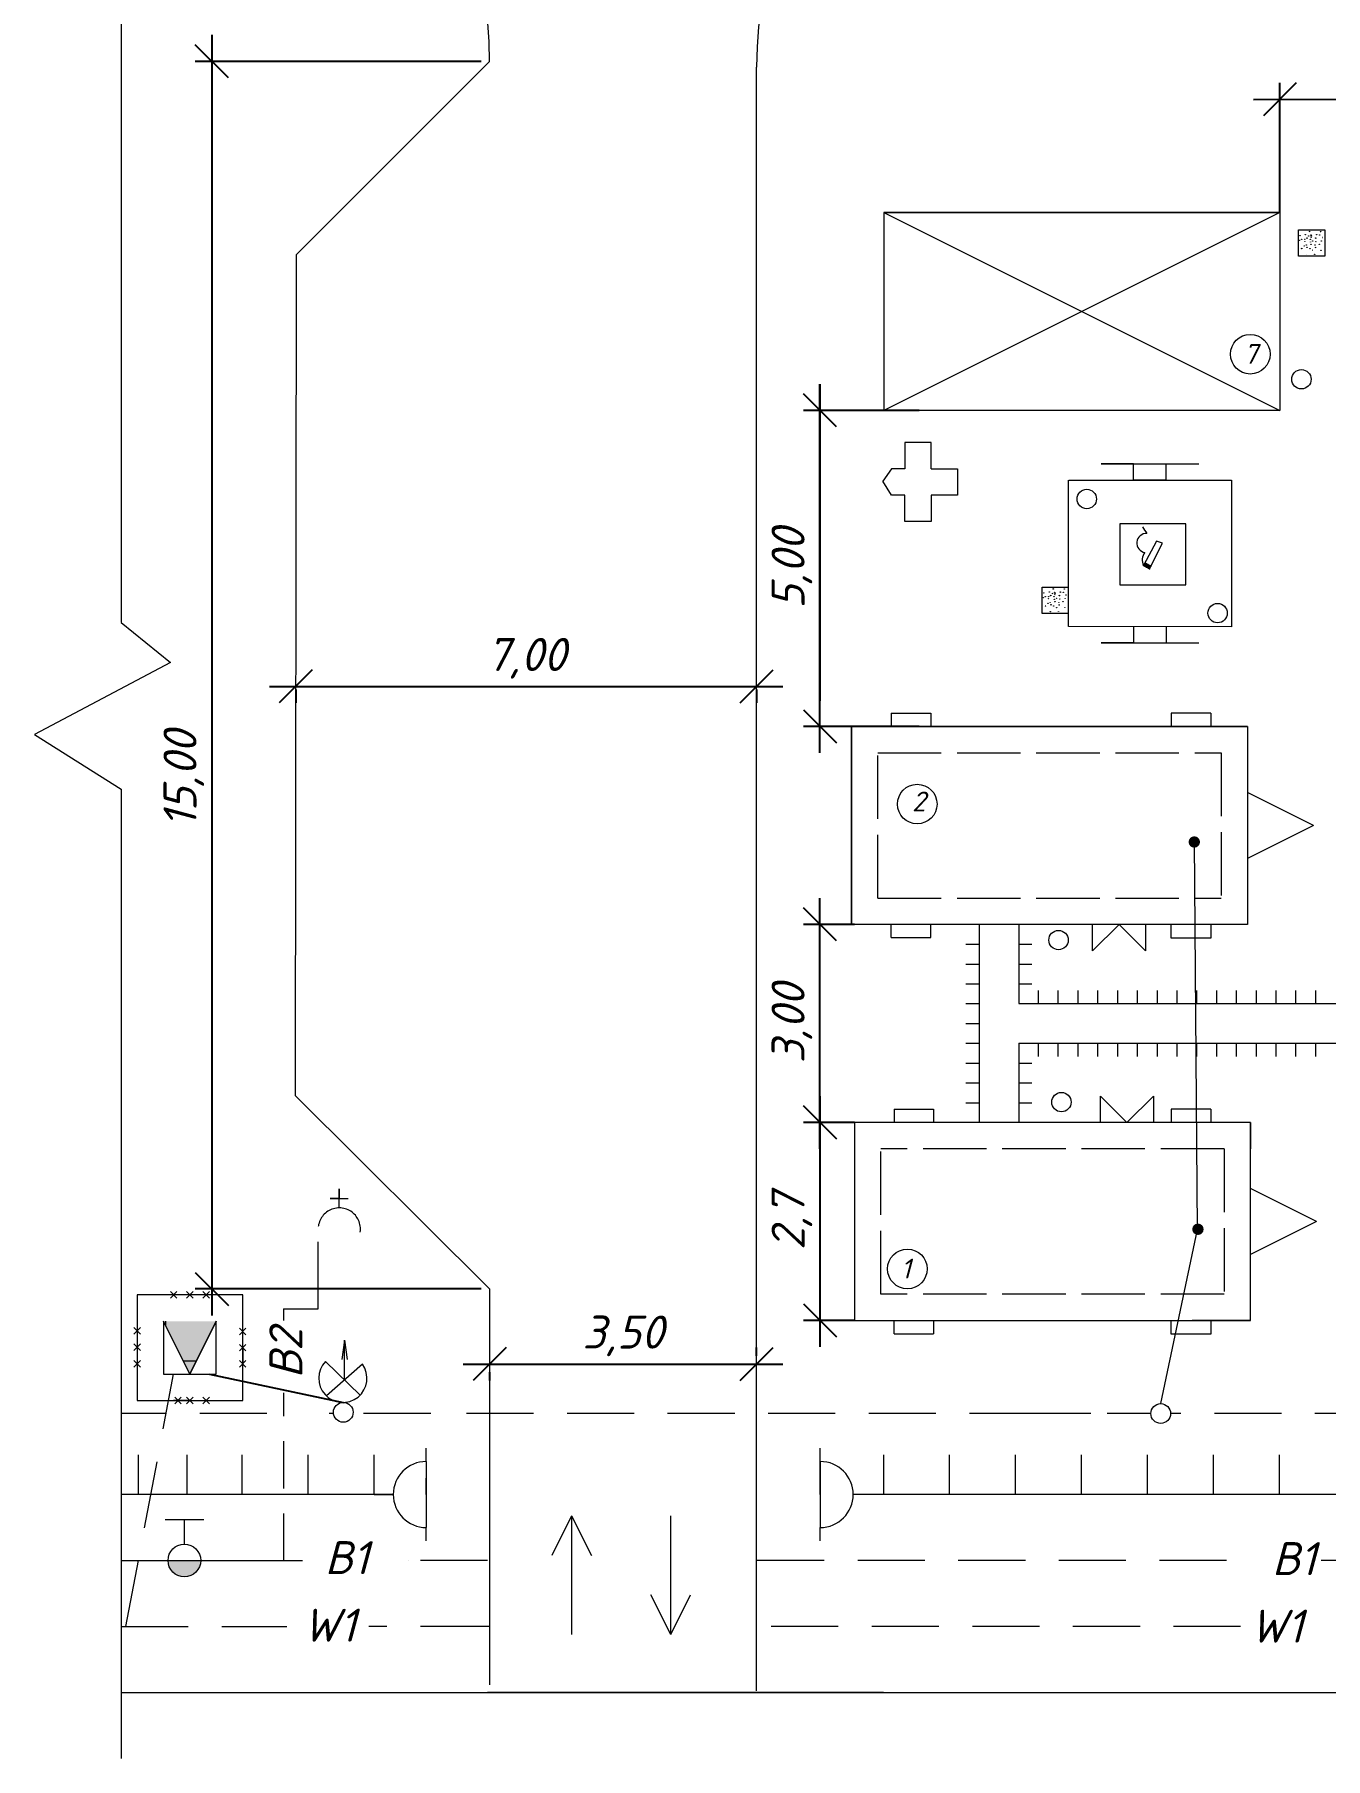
# Model space of a CAD drawing. Header units: millimetres. Extents: x 27137 to 30937, y -4667 to -569.
# Drawn here: x 28847 to 28944.8, y -2996.3 to -2865.7 of the extents above; entities that cross this region are included whole.
import ezdxf

# ---------------------------------------------------------------- set-up
doc = ezdxf.new("R2010")
doc.units = ezdxf.units.MM
doc.header["$LTSCALE"] = 0.4
doc.linetypes.add('ACAD_ISO02W100', pattern=[15, 12, -3])
doc.linetypes.add('штриховаяX2', pattern=[38.1, 25.4, -12.7])
doc.styles.add('Isocpeur', font='isocpeui.ttf', dxfattribs={"height": 2.5})
doc.styles.get("Standard").update_dxf_attribs({"font": 'isocpeui.ttf', "height": 2.5})
doc.dimstyles.new('06', dxfattribs={"dimtxt": 2.5, "dimasz": 2.5, "dimexe": 1.25, "dimexo": 0.625, "dimtad": 1, "dimdec": 0, "dimlfac": 200, "dimtxsty": 'Standard', "dimblk": 'OBLIQUE', "dimcen": 2.5, "dimdle": 2, "dimadec": 0, "dimazin": 0, "dimtfac": 1, "dimtdec": 0, "dimtmove": 0, "dimatfit": 3, "dimldrblk": 'OBLIQUE', "dimfxl": 1, "dimarcsym": 0})

# ---------------------------------------------------------------- blocks, each defined once
blk = doc.blocks.new('_Oblique')
at = {"color": 0, "linetype": 'ByBlock', "lineweight": -2}
blk.add_line((-0.5, -0.5), (0.5, 0.5), dxfattribs=at)
blk = doc.blocks.new('*D362')
at = {"color": 0, "lineweight": -2, "transparency": 16777216}
for p, q in [((28860.44, -2865.75), (28860.44, -2962.74)), ((28880.85, -2867.75), (28859.19, -2867.75)), ((28880.85, -2960.74), (28859.19, -2960.74))]:
    blk.add_line(p, q, dxfattribs=at)
at = {"layer": 'Defpoints', "color": 0, "transparency": 16777216}
for p in [(28881.48, -2867.75), (28860.44, -2960.74), (28881.48, -2960.74)]:
    blk.add_point(p, dxfattribs=at)
at = {"color": 0, "lineweight": -2, "transparency": 16777216, "xscale": 2.5, "yscale": 2.5, "zscale": 2.5}
for p, rotation in [((28860.44, -2867.75), 90), ((28860.44, -2960.74), 270)]:
    blk.add_blockref('_Oblique', p, dxfattribs=dict(at, rotation=rotation))
at = {"color": 0, "lineweight": 15, "transparency": 16777216, "insert": (28858.32, -2922.12), "char_height": 2.5, "attachment_point": 5, "rotation": 90, "style": 'Isocpeur'}
blk.add_mtext('15,00', dxfattribs=at)
blk = doc.blocks.new('*D366')
at = {"color": 0, "lineweight": -2, "transparency": 16777216}
for p, q in [((28864.8, -2915.1), (28903.7, -2915.1)), ((28866.8, -2915.33), (28866.8, -2916.35)), ((28901.7, -2915.33), (28901.7, -2916.35))]:
    blk.add_line(p, q, dxfattribs=at)
at = {"layer": 'Defpoints', "color": 0, "transparency": 16777216}
for p in [(28866.8, -2914.7), (28901.7, -2914.7), (28901.7, -2915.1)]:
    blk.add_point(p, dxfattribs=at)
at = {"color": 0, "lineweight": -2, "transparency": 16777216, "xscale": 2.5, "yscale": 2.5, "zscale": 2.5, "rotation": 180}
blk.add_blockref('_Oblique', (28866.8, -2915.1), dxfattribs=at)
at = {"color": 0, "lineweight": -2, "transparency": 16777216, "xscale": 2.5, "yscale": 2.5, "zscale": 2.5}
blk.add_blockref('_Oblique', (28901.7, -2915.1), dxfattribs=at)
at = {"color": 0, "lineweight": 15, "transparency": 16777216, "insert": (28884.25, -2912.97), "char_height": 2.5, "attachment_point": 5, "style": 'Isocpeur'}
blk.add_mtext('7,00', dxfattribs=at)
blk = doc.blocks.new('*D395')
at = {"color": 0, "lineweight": -2, "transparency": 16777216}
for p, q in [((28906.5, -2920.13), (28906.5, -2892.19)), ((28914.03, -2894.19), (28905.25, -2894.19)), ((28914.03, -2918.13), (28905.25, -2918.13))]:
    blk.add_line(p, q, dxfattribs=at)
at = {"layer": 'Defpoints', "color": 0, "transparency": 16777216}
for p in [(28906.5, -2894.19), (28914.66, -2894.19), (28914.66, -2918.13)]:
    blk.add_point(p, dxfattribs=at)
at = {"color": 0, "lineweight": -2, "transparency": 16777216, "xscale": 2.5, "yscale": 2.5, "zscale": 2.5}
for p, rotation in [((28906.5, -2894.19), 90), ((28906.5, -2918.13), 270)]:
    blk.add_blockref('_Oblique', p, dxfattribs=dict(at, rotation=rotation))
at = {"color": 0, "lineweight": 15, "transparency": 16777216, "insert": (28904.38, -2906.16), "char_height": 2.5, "attachment_point": 5, "rotation": 90, "style": 'Isocpeur'}
blk.add_mtext('5,00', dxfattribs=at)
blk = doc.blocks.new('*D396')
at = {"color": 0, "lineweight": -2, "transparency": 16777216}
for p, q in [((28906.5, -2950.13), (28906.5, -2931.13)), ((28908.49, -2933.13), (28905.25, -2933.13)), ((28908.49, -2948.13), (28905.25, -2948.13))]:
    blk.add_line(p, q, dxfattribs=at)
at = {"layer": 'Defpoints', "color": 0, "transparency": 16777216}
for p in [(28906.5, -2933.13), (28909.12, -2933.13), (28909.12, -2948.13)]:
    blk.add_point(p, dxfattribs=at)
at = {"color": 0, "lineweight": -2, "transparency": 16777216, "xscale": 2.5, "yscale": 2.5, "zscale": 2.5}
for p, rotation in [((28906.5, -2933.13), 90), ((28906.5, -2948.13), 270)]:
    blk.add_blockref('_Oblique', p, dxfattribs=dict(at, rotation=rotation))
at = {"color": 0, "lineweight": 15, "transparency": 16777216, "insert": (28904.38, -2940.63), "char_height": 2.5, "attachment_point": 5, "rotation": 90, "style": 'Isocpeur'}
blk.add_mtext('3,00', dxfattribs=at)
blk = doc.blocks.new('*D400')
at = {"color": 0, "lineweight": -2, "transparency": 16777216}
for p, q in [((28901.7, -2965.8), (28901.7, -2965.18)), ((28879.48, -2966.43), (28903.7, -2966.43)), ((28881.48, -2967.05), (28881.48, -2967.68))]:
    blk.add_line(p, q, dxfattribs=at)
at = {"layer": 'Defpoints', "color": 0, "transparency": 16777216}
for p in [(28881.48, -2966.43), (28901.7, -2966.43), (28901.7, -2966.43)]:
    blk.add_point(p, dxfattribs=at)
at = {"color": 0, "lineweight": -2, "transparency": 16777216, "xscale": 2.5, "yscale": 2.5, "zscale": 2.5, "rotation": 180}
blk.add_blockref('_Oblique', (28881.48, -2966.43), dxfattribs=at)
at = {"color": 0, "lineweight": -2, "transparency": 16777216, "xscale": 2.5, "yscale": 2.5, "zscale": 2.5}
blk.add_blockref('_Oblique', (28901.7, -2966.43), dxfattribs=at)
at = {"color": 0, "lineweight": 15, "transparency": 16777216, "insert": (28891.59, -2964.3), "char_height": 2.5, "attachment_point": 5, "style": 'Isocpeur'}
blk.add_mtext('3,50', dxfattribs=at)
blk = doc.blocks.new('*D402')
at = {"color": 0, "lineweight": -2, "transparency": 16777216}
for p, q in [((28906.5, -2946.13), (28906.5, -2965.13)), ((28908.49, -2948.13), (28905.25, -2948.13)), ((28908.49, -2963.13), (28905.25, -2963.13))]:
    blk.add_line(p, q, dxfattribs=at)
at = {"layer": 'Defpoints', "color": 0, "transparency": 16777216}
for p in [(28909.12, -2948.13), (28906.5, -2963.13), (28909.12, -2963.13)]:
    blk.add_point(p, dxfattribs=at)
at = {"color": 0, "lineweight": -2, "transparency": 16777216, "xscale": 2.5, "yscale": 2.5, "zscale": 2.5}
for p, rotation in [((28906.5, -2948.13), 90), ((28906.5, -2963.13), 270)]:
    blk.add_blockref('_Oblique', p, dxfattribs=dict(at, rotation=rotation))
at = {"color": 0, "lineweight": 15, "transparency": 16777216, "insert": (28904.38, -2955.63), "char_height": 2.5, "attachment_point": 5, "rotation": 90, "style": 'Isocpeur'}
blk.add_mtext('2,7', dxfattribs=at)
blk = doc.blocks.new('*D602')
at = {"color": 0, "lineweight": -2, "transparency": 16777216}
for p, q in [((28939.34, -2870.64), (28960.2, -2870.55)), ((28941.34, -2872.6), (28941.33, -2869.38)), ((28958.21, -2872.52), (28958.2, -2869.31))]:
    blk.add_line(p, q, dxfattribs=at)
at = {"layer": 'Defpoints', "color": 0, "transparency": 16777216}
for p in [(28958.2, -2870.56), (28941.35, -2873.22), (28958.21, -2873.15)]:
    blk.add_point(p, dxfattribs=at)
at = {"color": 0, "lineweight": -2, "transparency": 16777216, "xscale": 2.5, "yscale": 2.5, "zscale": 2.5}
for p, rotation in [((28958.2, -2870.56), 0.248327444665778), ((28941.34, -2870.63), 180.2483274446658)]:
    blk.add_blockref('_Oblique', p, dxfattribs=dict(at, rotation=rotation))
at = {"color": 0, "lineweight": 15, "transparency": 16777216, "insert": (28949.76, -2868.47), "char_height": 2.5, "attachment_point": 5, "rotation": 0.2483, "style": 'Isocpeur'}
blk.add_mtext('3,{\\fISOCPEUR|b0|i1|c204|p34;1}0', dxfattribs=at)

msp = doc.modelspace()

# ---------------------------------------------------------------- hatches: boundary and pattern name
at = {"lineweight": 15}
h = msp.add_hatch(color=256, dxfattribs=at)
h.dxf.hatch_style = 1
h.paths.add_polyline_path([(28934.4277, -2926.8831), (28934.8602, -2926.8831), (28935.2928, -2926.8831, -1)])
h.paths.add_polyline_path([(28934.8602, -2926.4506, -0.41421356), (28935.2928, -2926.8831), (28934.8602, -2926.8831)])
h = msp.add_hatch(color=256, dxfattribs=at)
h.dxf.hatch_style = 1
h.paths.add_polyline_path([(28934.8602, -2926.4506), (28934.8602, -2926.8831), (28934.4277, -2926.8831, -0.41421356)])
h = msp.add_hatch(color=256, dxfattribs=at)
h.dxf.hatch_style = 1
h.paths.add_polyline_path([(28934.7031, -2956.2196), (28935.1356, -2956.2196), (28935.5682, -2956.2196, -1)])
h.paths.add_polyline_path([(28935.1356, -2955.7871, -0.41421356), (28935.5682, -2956.2196), (28935.1356, -2956.2196)])
h = msp.add_hatch(color=256, dxfattribs=at)
h.dxf.hatch_style = 1
h.paths.add_polyline_path([(28935.1356, -2955.7871), (28935.1356, -2956.2196), (28934.7031, -2956.2196, -0.41421356)])
h = msp.add_hatch(dxfattribs=at)
h.set_pattern_fill('ANGLE', color=256)
h.set_pattern_definition([(0, (24756.7646, -4447.0014), (0, 6.985), [5.08, -1.905]), (90, (24756.7646, -4447.0014), (-6.985, 4e-16), [5.08, -1.905])])
h.paths.add_polyline_path([(28858.7773, -2963.1917), (28860.7773, -2963.1917), (28858.7773, -2967.1917), (28858.7773, -2965.1917)])
h.paths.add_polyline_path([(28856.7773, -2963.1917), (28858.7773, -2963.1917), (28858.7773, -2965.1917), (28858.7773, -2967.1917)])
h = msp.add_hatch(color=256, dxfattribs=at)
h.dxf.hatch_style = 1
h.paths.add_polyline_path([(28858.7773, -2963.1917), (28860.7773, -2963.1917), (28858.7773, -2967.1917), (28858.7773, -2965.1917)])
h.paths.add_polyline_path([(28856.7773, -2963.1917), (28858.7773, -2963.1917), (28858.7773, -2965.1917), (28858.7773, -2967.1917)])
msp.add_hatch(color=256, dxfattribs=at).paths.add_polyline_path([(28857.1213, -2981.3129), (28858.3584, -2981.3129), (28859.5956, -2981.3129, -1)])

# ---------------------------------------------------------------- linework, layer by layer
for p, q in [((28853.5675, -2811.474), (28853.5694, -2910.2612)), ((28901.6972, -2991.1815), (28901.6972, -2868.1893)), ((28941.3358, -2879.1889), (28911.3358, -2879.1889)), ((28911.3358, -2879.1889), (28911.3358, -2894.1889)), ((28911.3358, -2879.1889), (28941.3358, -2879.1889)), ((28941.3358, -2879.1889), (28911.3358, -2879.1889)), ((28941.3358, -2879.1889), (28911.3358, -2879.1889)), ((28911.3358, -2879.1889), (28911.3358, -2894.1889)), ((28911.3358, -2879.1889), (28941.3358, -2894.1889)), ((28941.3358, -2879.1889), (28911.3358, -2894.1889)), ((28941.3358, -2879.1889), (28935.3358, -2879.1889)), ((28941.3358, -2879.1889), (28935.3358, -2879.1889)), ((28941.3358, -2879.1889), (28941.3358, -2894.1889)), ((28941.3358, -2879.1889), (28941.3358, -2894.1889)), ((28942.7533, -2882.5045), (28942.7533, -2880.5045)), ((28942.7533, -2880.5045), (28944.7533, -2880.5045)), ((28944.7533, -2882.5045), (28942.7533, -2882.5045)), ((28941.3358, -2894.1889), (28911.3358, -2894.1889)), ((28941.3358, -2894.1889), (28911.3358, -2894.1889)), ((28914.9346, -2896.6102), (28912.9346, -2896.6102)), ((28912.9346, -2896.6102), (28912.9346, -2898.6102)), ((28914.9346, -2898.6102), (28914.9346, -2896.6102)), ((28911.9346, -2898.6102), (28911.261, -2899.5391)), ((28912.9346, -2898.6102), (28911.9346, -2898.6102)), ((28914.9346, -2898.6102), (28916.9346, -2898.6102)), ((28916.9346, -2898.6102), (28916.9346, -2900.6102)), ((28930.2667, -2898.2332), (28927.7994, -2898.2332)), ((28927.7994, -2898.2332), (28932.7341, -2898.2332)), ((28930.2667, -2899.4669), (28930.2667, -2898.2332)), ((28932.7341, -2899.4669), (28932.7341, -2898.2332)), ((28932.7341, -2898.2332), (28935.2014, -2898.2332)), ((28911.9346, -2900.6102), (28911.261, -2899.5391)), ((28912.9346, -2900.6102), (28911.9346, -2900.6102)), ((28912.9346, -2902.6102), (28912.9346, -2900.6102)), ((28916.9346, -2900.6102), (28914.9346, -2900.6102)), ((28914.9346, -2900.6102), (28914.9346, -2902.6102)), ((28925.3321, -2910.5699), (28925.3321, -2899.4669)), ((28925.3482, -2899.4701), (28937.6849, -2899.4701)), ((28932.7341, -2899.4669), (28930.2667, -2899.4669)), ((28937.6849, -2899.4701), (28937.6849, -2910.5731)), ((28914.9346, -2902.6102), (28912.9346, -2902.6102)), ((28931.9943, -2904.0931), (28931.0065, -2905.9437)), ((28931.4695, -2906.1905), (28932.4573, -2904.2473)), ((28932.4573, -2904.2473), (28931.9943, -2904.0931)), ((28931.1182, -2905.7346), (28931.5764, -2905.9804)), ((28931.0065, -2905.9437), (28931.0065, -2905.9437)), ((28931.0065, -2905.9437), (28931.4695, -2906.1905)), ((28923.3473, -2909.5778), (28923.3473, -2907.5778)), ((28923.3473, -2907.5778), (28925.3473, -2907.5778)), ((28925.3473, -2909.5778), (28923.3473, -2909.5778)), ((28853.5694, -2910.2612), (28857.3178, -2913.284)), ((28937.6849, -2910.5731), (28925.3321, -2910.5699)), ((28930.2667, -2910.5699), (28930.2667, -2911.8036)), ((28932.7341, -2910.5699), (28932.7341, -2911.8036)), ((28930.2667, -2911.8036), (28927.7994, -2911.8036)), ((28927.7994, -2911.8036), (28932.7341, -2911.8036)), ((28932.7341, -2911.8036), (28935.2014, -2911.8036)), ((28857.3178, -2913.284), (28847.006, -2918.7474)), ((28911.8937, -2917.1305), (28914.8937, -2917.1305)), ((28911.8937, -2917.1305), (28911.8937, -2918.1305)), ((28914.8937, -2917.1305), (28914.8937, -2918.1305)), ((28936.1173, -2917.1305), (28933.1173, -2917.1305)), ((28933.1173, -2917.1305), (28933.1173, -2918.1305)), ((28936.1173, -2917.1305), (28936.1173, -2918.1305)), ((28847.006, -2918.7474), (28853.5694, -2922.8863)), ((28938.8937, -2918.1305), (28908.8937, -2918.1305)), ((28908.8937, -2918.1305), (28908.8937, -2933.1305)), ((28908.8937, -2918.1305), (28938.8937, -2918.1305)), ((28908.8937, -2933.1305), (28908.8937, -2918.1305)), ((28938.8937, -2918.1305), (28938.8937, -2933.1305)), ((28853.5678, -2922.8853), (28853.5678, -2991.3129)), ((28943.8937, -2925.6305), (28938.8937, -2923.1305)), ((28943.8937, -2925.6305), (28938.8937, -2928.1305)), ((28938.8937, -2933.1305), (28908.8937, -2933.1305)), ((28911.8937, -2934.1305), (28911.8937, -2933.1305)), ((28914.8937, -2934.1305), (28914.8937, -2933.1305)), ((28918.5597, -2933.1305), (28918.5597, -2948.1305)), ((28918.5597, -2933.1305), (28918.5597, -2943.6305)), ((28921.5597, -2933.1305), (28921.5597, -2939.1305)), ((28927.1575, -2935.1305), (28927.1575, -2933.1305)), ((28927.1575, -2935.1305), (28929.1575, -2933.1305)), ((28929.1575, -2933.1305), (28931.1575, -2935.1305)), ((28931.1575, -2933.1305), (28931.1575, -2935.1305)), ((28936.1173, -2933.1566), (28936.1173, -2934.1566)), ((28911.8937, -2934.1305), (28914.8937, -2934.1305)), ((28936.1173, -2934.1566), (28933.1173, -2934.1566)), ((28917.5597, -2934.6305), (28918.5597, -2934.6305)), ((28917.5597, -2934.6305), (28918.5597, -2934.6305)), ((28921.5597, -2934.6305), (28922.5597, -2934.6305)), ((28921.5597, -2934.6305), (28922.5597, -2934.6305)), ((28917.5597, -2936.1305), (28918.5597, -2936.1305)), ((28917.5597, -2936.1305), (28918.5597, -2936.1305)), ((28921.5597, -2936.1305), (28922.5597, -2936.1305)), ((28921.5597, -2936.1305), (28922.5597, -2936.1305)), ((28917.5597, -2937.6305), (28918.5597, -2937.6305)), ((28917.5597, -2937.6305), (28918.5597, -2937.6305)), ((28921.5597, -2937.6305), (28922.5597, -2937.6305)), ((28921.5597, -2937.6305), (28922.5597, -2937.6305)), ((28923.0597, -2939.1305), (28923.0597, -2938.1305)), ((28923.0597, -2939.1305), (28923.0597, -2938.1305)), ((28924.5597, -2939.1305), (28924.5597, -2938.1305)), ((28924.5597, -2939.1305), (28924.5597, -2938.1305)), ((28926.0597, -2939.1305), (28926.0597, -2938.1305)), ((28926.0597, -2939.1305), (28926.0597, -2938.1305)), ((28927.5597, -2939.1305), (28927.5597, -2938.1305)), ((28927.5597, -2939.1305), (28927.5597, -2938.1305)), ((28929.0597, -2939.1305), (28929.0597, -2938.1305)), ((28929.0597, -2939.1305), (28929.0597, -2938.1305)), ((28930.5597, -2939.1305), (28930.5597, -2938.1305)), ((28930.5597, -2939.1305), (28930.5597, -2938.1305)), ((28932.0597, -2939.1305), (28932.0597, -2938.1305)), ((28932.0597, -2939.1305), (28932.0597, -2938.1305)), ((28933.5597, -2939.1305), (28933.5597, -2938.1305)), ((28933.5597, -2939.1305), (28933.5597, -2938.1305)), ((28935.0597, -2939.1305), (28935.0597, -2938.1305)), ((28935.0597, -2939.1305), (28935.0597, -2938.1305)), ((28935.0597, -2939.1305), (28935.0597, -2938.1305)), ((28935.0597, -2939.1305), (28935.0597, -2938.1305)), ((28936.5597, -2939.1305), (28936.5597, -2938.1305)), ((28936.5597, -2939.1305), (28936.5597, -2938.1305)), ((28938.0597, -2939.1305), (28938.0597, -2938.1305)), ((28938.0597, -2939.1305), (28938.0597, -2938.1305)), ((28939.5597, -2939.1305), (28939.5597, -2938.1305)), ((28939.5597, -2939.1305), (28939.5597, -2938.1305)), ((28941.0597, -2939.1305), (28941.0597, -2938.1305)), ((28941.0597, -2939.1305), (28941.0597, -2938.1305)), ((28942.5597, -2939.1305), (28942.5597, -2938.1305)), ((28942.5597, -2939.1305), (28942.5597, -2938.1305)), ((28944.0597, -2939.1305), (28944.0597, -2938.1305)), ((28944.0597, -2939.1305), (28944.0597, -2938.1305)), ((28917.5597, -2939.1305), (28918.5597, -2939.1305)), ((28917.5597, -2939.1305), (28918.5597, -2939.1305)), ((28921.5597, -2939.1305), (28960.8882, -2939.1305)), ((28921.5597, -2939.1305), (28923.0597, -2939.1305)), ((28921.5597, -2939.1305), (28922.5597, -2939.1305)), ((28921.5597, -2939.1305), (28922.5597, -2939.1305)), ((28917.5597, -2940.6305), (28918.5597, -2940.6305)), ((28917.5597, -2942.1305), (28918.5597, -2942.1305)), ((28917.5597, -2942.1305), (28918.5597, -2942.1305)), ((28917.5597, -2942.1305), (28918.5597, -2942.1305)), ((28921.5597, -2942.1305), (28932.0597, -2942.1305)), ((28921.5597, -2942.1305), (28921.5597, -2948.1305)), ((28921.5597, -2942.1305), (28922.5597, -2942.1305)), ((28921.5597, -2942.1305), (28922.5597, -2942.1305)), ((28921.5597, -2942.1305), (28922.5597, -2942.1305)), ((28921.5597, -2942.1305), (28960.8882, -2942.1305)), ((28923.0597, -2943.1305), (28923.0597, -2942.1305)), ((28923.0597, -2943.1305), (28923.0597, -2942.1305)), ((28924.5597, -2943.1305), (28924.5597, -2942.1305)), ((28924.5597, -2943.1305), (28924.5597, -2942.1305)), ((28926.0597, -2943.1305), (28926.0597, -2942.1305)), ((28926.0597, -2943.1305), (28926.0597, -2942.1305)), ((28927.5597, -2943.1305), (28927.5597, -2942.1305)), ((28927.5597, -2943.1305), (28927.5597, -2942.1305)), ((28929.0597, -2943.1305), (28929.0597, -2942.1305)), ((28929.0597, -2943.1305), (28929.0597, -2942.1305)), ((28930.5597, -2943.1305), (28930.5597, -2942.1305)), ((28930.5597, -2943.1305), (28930.5597, -2942.1305)), ((28932.0597, -2943.1305), (28932.0597, -2942.1305)), ((28932.0597, -2943.1305), (28932.0597, -2942.1305)), ((28933.5597, -2943.1305), (28933.5597, -2942.1305)), ((28933.5597, -2943.1305), (28933.5597, -2942.1305)), ((28935.0597, -2943.1305), (28935.0597, -2942.1305)), ((28935.0597, -2943.1305), (28935.0597, -2942.1305)), ((28935.0597, -2943.1305), (28935.0597, -2942.1305)), ((28935.0597, -2943.1305), (28935.0597, -2942.1305)), ((28936.5597, -2943.1305), (28936.5597, -2942.1305)), ((28936.5597, -2943.1305), (28936.5597, -2942.1305)), ((28938.0597, -2943.1305), (28938.0597, -2942.1305)), ((28938.0597, -2943.1305), (28938.0597, -2942.1305)), ((28939.5597, -2943.1305), (28939.5597, -2942.1305)), ((28939.5597, -2943.1305), (28939.5597, -2942.1305)), ((28941.0597, -2943.1305), (28941.0597, -2942.1305)), ((28941.0597, -2943.1305), (28941.0597, -2942.1305)), ((28942.5597, -2943.1305), (28942.5597, -2942.1305)), ((28942.5597, -2943.1305), (28942.5597, -2942.1305)), ((28944.0597, -2943.1305), (28944.0597, -2942.1305)), ((28944.0597, -2943.1305), (28944.0597, -2942.1305)), ((28917.5597, -2943.6305), (28918.5597, -2943.6305)), ((28917.5597, -2943.6305), (28918.5597, -2943.6305)), ((28921.5597, -2943.6305), (28922.5597, -2943.6305)), ((28921.5597, -2943.6305), (28922.5597, -2943.6305)), ((28917.5597, -2945.1305), (28918.5597, -2945.1305)), ((28921.5597, -2945.1305), (28922.5597, -2945.1305)), ((28921.5597, -2945.1305), (28922.5597, -2945.1305)), ((28927.7575, -2948.1305), (28927.7575, -2946.1305)), ((28929.7575, -2948.1305), (28927.7575, -2946.1305)), ((28931.7575, -2946.1305), (28929.7575, -2948.1305)), ((28931.7575, -2946.1305), (28931.7575, -2948.1305)), ((28912.1173, -2947.1305), (28915.1173, -2947.1305)), ((28912.1173, -2947.1305), (28912.1173, -2948.1305)), ((28915.1173, -2947.1305), (28915.1173, -2948.1305)), ((28917.5597, -2946.6305), (28918.5597, -2946.6305)), ((28921.5597, -2946.6305), (28922.5597, -2946.6305)), ((28936.1173, -2947.1305), (28933.1173, -2947.1305)), ((28933.1173, -2947.1305), (28933.1173, -2948.1305)), ((28936.1173, -2947.1305), (28936.1173, -2948.1305)), ((28939.1173, -2948.1305), (28909.1173, -2948.1305)), ((28909.1173, -2948.1305), (28909.1173, -2963.1305)), ((28939.1173, -2948.1305), (28909.1173, -2948.1305)), ((28909.1173, -2948.1305), (28909.1173, -2963.1305)), ((28937.1173, -2948.1305), (28934.1173, -2948.1305)), ((28939.1173, -2963.1305), (28939.1173, -2948.1305)), ((28939.1173, -2963.1305), (28939.1173, -2948.1305)), ((28939.1173, -2948.1305), (28939.1173, -2950.1305)), ((28944.1173, -2955.6305), (28939.1173, -2953.1305)), ((28944.1173, -2955.6305), (28939.1173, -2958.1305)), ((28862.7773, -2961.1917), (28854.7773, -2961.1917)), ((28854.7773, -2961.1917), (28854.7773, -2969.1917)), ((28857.7973, -2960.9417), (28857.2973, -2961.4417)), ((28857.2973, -2960.9417), (28857.7973, -2961.4417)), ((28859.0273, -2960.9417), (28858.5273, -2961.4417)), ((28858.5273, -2960.9417), (28859.0273, -2961.4417)), ((28860.2551, -2960.9417), (28859.7551, -2961.4417)), ((28859.7551, -2960.9417), (28860.2551, -2961.4417)), ((28862.7773, -2969.1917), (28862.7773, -2961.1917)), ((28881.4796, -2960.7413), (28881.4796, -2990.7413)), ((28856.7773, -2963.1917), (28856.7773, -2967.1917)), ((28858.7773, -2967.1917), (28856.7773, -2963.1917)), ((28858.7773, -2967.1917), (28860.7773, -2963.1917)), ((28860.7773, -2963.1917), (28858.7773, -2967.1917)), ((28860.7773, -2967.1917), (28860.7773, -2963.1917)), ((28909.1173, -2963.1305), (28939.1173, -2963.1305)), ((28909.1173, -2963.1305), (28939.1173, -2963.1305)), ((28912.1173, -2964.1305), (28912.1173, -2963.1305)), ((28915.1173, -2963.1305), (28915.1173, -2964.1305)), ((28939.1173, -2963.1305), (28934.6868, -2963.1305)), ((28939.1173, -2963.1305), (28934.6868, -2963.1305)), ((28936.1173, -2963.1566), (28936.1173, -2964.1566)), ((28855.0273, -2963.6686), (28854.5273, -2964.1686)), ((28854.5273, -2963.6686), (28855.0273, -2964.1686)), ((28855.0273, -2964.1686), (28855.0273, -2964.1686)), ((28863.0273, -2963.7117), (28862.5273, -2964.2117)), ((28862.5273, -2963.7117), (28863.0273, -2964.2117)), ((28862.7773, -2965.1917), (28862.7773, -2963.9617)), ((28863.0273, -2964.2117), (28863.0273, -2964.2117)), ((28912.1173, -2964.1305), (28915.1173, -2964.1305)), ((28936.1173, -2964.1566), (28933.1173, -2964.1566)), ((28855.0273, -2964.8986), (28854.5273, -2965.3986)), ((28854.5273, -2964.8986), (28855.0273, -2965.3986)), ((28855.0273, -2965.3986), (28855.0273, -2965.3986)), ((28863.0273, -2964.9417), (28862.5273, -2965.4417)), ((28862.5273, -2964.9417), (28863.0273, -2965.4417)), ((28862.7773, -2965.1917), (28862.7773, -2966.4217)), ((28863.0273, -2965.4417), (28863.0273, -2965.4417)), ((28855.0273, -2966.1717), (28854.5273, -2966.6717)), ((28854.5273, -2966.1717), (28855.0273, -2966.6717)), ((28855.0273, -2966.6717), (28855.0273, -2966.6717)), ((28856.7773, -2967.1917), (28858.7773, -2967.1917)), ((28858.7773, -2967.1917), (28860.7773, -2967.1917)), ((28863.0273, -2966.1717), (28862.5273, -2966.6717)), ((28862.5273, -2966.1717), (28863.0273, -2966.6717)), ((28854.7773, -2969.1917), (28862.7773, -2969.1917)), ((28858.7773, -2969.1917), (28857.5473, -2969.1917)), ((28858.127, -2968.9417), (28857.627, -2969.4417)), ((28857.627, -2968.9417), (28858.127, -2969.4417)), ((28859.0273, -2968.9417), (28858.5273, -2969.4417)), ((28858.5273, -2968.9417), (28859.0273, -2969.4417)), ((28860.2551, -2968.9417), (28859.7551, -2969.4417)), ((28859.7551, -2968.9417), (28860.2551, -2969.4417)), ((28854.8858, -2976.3129), (28854.8858, -2973.3129)), ((28854.8858, -2976.3129), (28854.8858, -2973.3129)), ((28858.5678, -2976.3129), (28858.5678, -2973.3129)), ((28858.5678, -2976.3129), (28858.5678, -2973.3129)), ((28862.7456, -2976.3129), (28862.7456, -2973.3129)), ((28862.7456, -2976.3129), (28862.7456, -2973.3129)), ((28867.7456, -2976.3129), (28867.7456, -2973.3129)), ((28867.7456, -2976.3129), (28867.7456, -2973.3129)), ((28867.7456, -2976.3129), (28867.7456, -2973.3129)), ((28867.7456, -2976.3129), (28867.7456, -2973.3129)), ((28872.7456, -2976.3129), (28872.7456, -2973.3129)), ((28872.7456, -2976.3129), (28872.7456, -2973.3129)), ((28872.7456, -2976.3129), (28872.7456, -2973.3129)), ((28876.6818, -2973.8129), (28876.6818, -2972.8129)), ((28876.6818, -2973.8129), (28876.6818, -2972.8129)), ((28906.5249, -2973.8129), (28906.5249, -2972.8129)), ((28906.5249, -2973.8129), (28906.5249, -2972.8129)), ((28911.3155, -2973.3129), (28911.3155, -2976.3129)), ((28916.3155, -2976.3129), (28916.3155, -2973.3129)), ((28916.3155, -2976.3129), (28916.3155, -2973.3129)), ((28921.3155, -2976.3129), (28921.3155, -2973.3129)), ((28926.3155, -2976.3129), (28926.3155, -2973.3129)), ((28931.3155, -2976.3129), (28931.3155, -2973.3129)), ((28936.3155, -2976.3129), (28936.3155, -2973.3129)), ((28941.3155, -2976.3129), (28941.3155, -2973.3129)), ((28876.6818, -2973.8129), (28876.6818, -2978.8129)), ((28876.6818, -2973.8129), (28876.6818, -2978.8129)), ((28876.6818, -2976.3129), (28876.6818, -2975.0855)), ((28906.5249, -2976.3129), (28906.5249, -2973.8129)), ((28906.5249, -2973.8129), (28906.5249, -2973.8129)), ((28906.5249, -2973.8129), (28906.5249, -2978.8129)), ((28906.5249, -2976.3129), (28906.5249, -2973.8129)), ((28906.5249, -2973.8129), (28906.5249, -2973.8129)), ((28906.5249, -2973.8129), (28906.5249, -2978.8129)), ((28874.1818, -2976.3129), (28853.5678, -2976.3129)), ((28872.7456, -2976.3129), (28874.1818, -2976.3129)), ((28876.6818, -2976.3129), (28876.6818, -2977.0532)), ((29059.6279, -2976.3129), (28909.0249, -2976.3129)), ((28858.364, -2978.244), (28856.9063, -2978.244)), ((28858.364, -2980.0751), (28858.364, -2978.244)), ((28859.8218, -2978.244), (28858.364, -2978.244)), ((28876.6818, -2979.8129), (28876.6818, -2978.8129)), ((28876.6818, -2979.8129), (28876.6818, -2978.8129)), ((28887.695, -2977.9329), (28886.195, -2980.9329)), ((28887.695, -2977.9329), (28887.695, -2986.9248)), ((28887.695, -2977.9329), (28887.695, -2982.9329)), ((28887.695, -2977.9329), (28887.695, -2980.9329)), ((28887.695, -2977.9329), (28889.195, -2980.9329)), ((28895.1968, -2986.9248), (28895.1968, -2977.9329)), ((28906.5249, -2979.8129), (28906.5249, -2978.8129)), ((28906.5249, -2979.8129), (28906.5249, -2978.8129)), ((28853.5678, -2981.3129), (28867.3155, -2981.3129)), ((28867.3155, -2981.3129), (28867.3155, -2981.3129)), ((28875.3155, -2981.3129), (28875.3155, -2981.3129)), ((28881.4796, -2981.3129), (28881.4796, -2981.3129)), ((28895.1968, -2986.9248), (28893.6968, -2983.9248)), ((28895.1968, -2986.9248), (28896.6968, -2983.9248)), ((28853.5678, -2991.3129), (29059.6276, -2991.3129)), ((28853.5678, -2991.3129), (28881.3155, -2991.3129)), ((28853.5678, -2991.3129), (28881.3155, -2991.3129)), ((28853.5678, -2991.3129), (28853.5678, -2996.3129)), ((28881.3155, -2991.3129), (28911.3155, -2991.3129)), ((28881.3155, -2991.3129), (28911.3155, -2991.3129)), ((28911.3155, -2991.3129), (28881.3155, -2991.3129)), ((28911.3155, -2991.3129), (28881.3155, -2991.3129)), ((28911.3155, -2991.3129), (28896.3155, -2991.3129)), ((28911.3155, -2991.3129), (28896.3155, -2991.3129)), ((28896.3155, -2991.3129), (28903.8155, -2991.3129))]:
    msp.add_line(p, q, dxfattribs=at)
at = {"lineweight": 15, "ltscale": 0.5}
for p, q in [((28881.4796, -2867.7491), (28866.8318, -2882.412)), ((28944.7533, -2880.5045), (28944.7533, -2882.5045)), ((28866.8318, -2882.412), (28866.7603, -2946.0965)), ((28935.1105, -2956.2267), (28934.8695, -2926.8806)), ((28933.1173, -2934.1566), (28933.1173, -2933.1566)), ((28881.4796, -2960.7413), (28866.7603, -2946.0965)), ((28932.314, -2969.4305), (28935.1105, -2956.2267)), ((28933.1173, -2964.1566), (28933.1173, -2963.1566)), ((28870.4907, -2964.6242), (28870.2992, -2966.0905)), ((28870.4907, -2967.6353), (28870.4907, -2964.6242)), ((28870.4907, -2964.6242), (28870.6848, -2966.0942)), ((28869.0559, -2966.2374), (28871.6732, -2968.7874)), ((28871.8474, -2966.445), (28869.1133, -2968.8437)), ((28906.5249, -2976.3129), (28906.5249, -2973.1019))]:
    msp.add_line(p, q, dxfattribs=at)
at = {"ltscale": 0.5}
for p, q in [((28941.3358, -2879.1889), (28941.3358, -2870.6308)), ((28906.505, -2892.1889), (28906.505, -2914.1889)), ((28906.505, -2914.1889), (28906.505, -2916.1889)), ((28906.505, -2933.1305), (28906.505, -2931.1305)), ((28909.1173, -2933.1305), (28906.1134, -2933.1305)), ((28909.1173, -2948.1305), (28906.1134, -2948.1305)), ((28860.4417, -2960.7413), (28860.4417, -2962.7413)), ((28909.1173, -2963.1305), (28906.1134, -2963.1305)), ((28860.272, -2967.1917), (28870.3928, -2969.3389))]:
    msp.add_line(p, q, dxfattribs=at)
at = {"linetype": 'ACAD_ISO02W100', "lineweight": 15}
for p, q in [((28910.8937, -2931.1305), (28910.8937, -2920.1305)), ((28910.8937, -2920.1305), (28936.8937, -2920.1305)), ((28936.8937, -2920.1305), (28936.8937, -2931.1305)), ((28910.8937, -2931.1305), (28936.8937, -2931.1305)), ((28939.1173, -2948.1305), (28937.1173, -2948.1305)), ((28911.1173, -2961.1305), (28911.1173, -2950.1305)), ((28937.1173, -2950.1305), (28911.1173, -2950.1305)), ((28937.1173, -2950.1305), (28937.1173, -2961.1305)), ((28937.1173, -2961.1305), (28911.1173, -2961.1305))]:
    msp.add_line(p, q, dxfattribs=at)
at = {"linetype": 'штриховаяX2', "lineweight": 15, "ltscale": 0.5}
for p, q in [((28870.0948, -2953.8859), (28869.3967, -2953.8859)), ((28869.3967, -2953.8859), (28870.0948, -2953.8859)), ((28870.0948, -2954.6029), (28870.0948, -2953.1688)), ((28870.0948, -2953.1688), (28870.0948, -2953.8859)), ((28870.0948, -2953.8859), (28870.7772, -2953.8859)), ((28868.5067, -2962.2504), (28868.5067, -2956.4301)), ((28865.8711, -2962.2504), (28868.5067, -2962.2504)), ((28865.8711, -2962.2504), (28865.8711, -2963.1437)), ((28853.9332, -2986.3129), (28857.5473, -2967.1917)), ((28865.8711, -2968.6045), (28865.8711, -2970.3912)), ((28864.6092, -2970.179), (28853.5678, -2970.179)), ((28869.6499, -2970.179), (28869.3286, -2970.179)), ((28877.0192, -2970.179), (28871.1357, -2970.179)), ((28922.9079, -2970.179), (28878.2517, -2970.179)), ((28927.0192, -2970.179), (28922.9079, -2970.179)), ((28931.5654, -2970.179), (28928.2517, -2970.179)), ((28949.0807, -2970.179), (28933.0625, -2970.179)), ((28865.8711, -2972.2788), (28865.8711, -2975.852)), ((28865.8711, -2977.7396), (28865.8711, -2981.3129)), ((28865.8711, -2977.7396), (28865.8711, -2981.3129)), ((28881.3155, -2981.3129), (28875.3155, -2981.3129)), ((28937.3021, -2981.3129), (28901.6972, -2981.3129)), ((28978.21, -2981.3129), (28944.4673, -2981.3129)), ((28853.5678, -2986.3129), (28866.1266, -2986.3129)), ((28881.3155, -2986.3129), (28872.3377, -2986.3129)), ((28881.4796, -2986.3129), (28876.3155, -2986.3129)), ((28938.3698, -2986.3129), (28901.6972, -2986.3129))]:
    msp.add_line(p, q, dxfattribs=at)
at = {"lineweight": 15}
msp.add_lwpolyline([(28934.2235, -2902.7752), (28929.2258, -2902.7752), (28929.2258, -2907.3945), (28934.2235, -2907.3945)], close=True, dxfattribs=at)
for centre, radius in [((28942.8698, -2880.9567), 0.0157), ((28943.2787, -2880.8729), 0.0157), ((28943.5303, -2880.9862), 0.0157), ((28943.5774, -2880.6352), 0.0157), ((28943.6928, -2880.9016), 0.0157), ((28943.7138, -2880.9672), 0.0157), ((28944.1227, -2880.8833), 0.0157), ((28944.3519, -2880.9016), 0.0157), ((28944.4214, -2880.6457), 0.0157), ((28942.8226, -2881.3077), 0.0157), ((28942.9851, -2881.2231), 0.0157), ((28942.9956, -2881.9259), 0.0157), ((28943.1843, -2881.7373), 0.0105), ((28943.2315, -2881.2239), 0.0157), ((28943.2315, -2881.3863), 0.0105), ((28943.3468, -2881.6526), 0.0105), ((28943.3573, -2882.3554), 0.0105), ((28943.394, -2881.1392), 0.0157), ((28943.4045, -2881.842), 0.0157), ((28943.6194, -2881.9311), 0.0157), ((28943.6442, -2881.2231), 0.0157), ((28943.6614, -2881.4334), 0.0105), ((28943.7033, -2881.6044), 0.0157), ((28943.7086, -2881.0824), 0.0105), ((28943.8239, -2881.3488), 0.0105), ((28943.8344, -2882.0516), 0.0105), ((28943.9812, -2882.3607), 0.0105), ((28944.006, -2881.6526), 0.0105), ((28944.0283, -2881.8473), 0.0157), ((28944.0531, -2881.1392), 0.0157), ((28944.0755, -2881.3967), 0.0105), ((28944.3271, -2881.6096), 0.0157), ((28944.4582, -2882.0568), 0.0105), ((28944.483, -2881.3488), 0.0105), ((28944.5526, -2881.0929), 0.0105), ((28939.1006, -2889.933), 1.5), ((28942.9737, -2891.8323), 0.7344), ((28926.7137, -2900.9025), 0.7344), ((28923.4165, -2908.381), 0.0157), ((28923.4637, -2908.03), 0.0157), ((28923.579, -2908.2963), 0.0157), ((28923.8254, -2908.2971), 0.0157), ((28923.8254, -2908.4595), 0.0105), ((28923.8726, -2907.9461), 0.0157), ((28923.9879, -2908.2125), 0.0157), ((28924.1242, -2908.0595), 0.0157), ((28924.1714, -2907.7085), 0.0157), ((28924.2382, -2908.2963), 0.0157), ((28924.2867, -2907.9748), 0.0157), ((28924.3077, -2908.0404), 0.0157), ((28924.3025, -2908.1557), 0.0105), ((28924.4178, -2908.4221), 0.0105), ((28924.6471, -2908.2125), 0.0157), ((28924.6694, -2908.47), 0.0105), ((28924.7166, -2907.9566), 0.0157), ((28924.9458, -2907.9748), 0.0157), ((28925.0154, -2907.719), 0.0157), ((28925.0769, -2908.4221), 0.0105), ((28925.1465, -2908.1662), 0.0105), ((28923.5895, -2908.9991), 0.0157), ((28923.7782, -2908.8105), 0.0105), ((28923.9408, -2908.7259), 0.0105), ((28923.9512, -2909.4287), 0.0105), ((28923.9984, -2908.9153), 0.0157), ((28924.2133, -2909.0044), 0.0157), ((28924.2553, -2908.5067), 0.0105), ((28924.2972, -2908.6777), 0.0157), ((28924.4283, -2909.1249), 0.0105), ((28924.5751, -2909.434), 0.0105), ((28924.5999, -2908.7259), 0.0105), ((28924.6222, -2908.9206), 0.0157), ((28924.921, -2908.6829), 0.0157), ((28925.0521, -2909.1301), 0.0105), ((28936.6255, -2909.5437), 0.7344), ((28913.874, -2924.0102), 1.5), ((28924.5735, -2934.3121), 0.7344), ((28924.7955, -2946.5896), 0.7344), ((28913.1239, -2959.2268), 1.5), ((28870.3928, -2970.0875), 0.7486), ((28932.314, -2970.179), 0.7486), ((28858.3584, -2981.3129), 1.2372)]:
    msp.add_circle(centre, radius, dxfattribs=at)
for centre, radius, start, end in [((28851.4796, -2867.7491), 30, 0, 86.007499), ((28931.6972, -2868.1893), 30, 90, 180), ((28934.0085, -2901.2249), 3.5651, 210.144625, 219.875569), ((28931.2374, -2904.2377), 0.728, 87.235017, 260.968925), ((28931.833, -2905.541), 0.9194, 140.548663, 205.981295), ((28876.6818, -2976.3129), 2.5, 90, 270), ((28906.5249, -2976.3129), 2.5, 270, 90)]:
    msp.add_arc(centre, radius, start, end, dxfattribs=at)
at = {"linetype": 'штриховаяX2', "lineweight": 15, "ltscale": 0.5}
msp.add_arc((28870.0948, -2956.2067), 1.6038, 351.866392, 188.005002, dxfattribs=at)
at = {"lineweight": 15, "ltscale": 0.5}
msp.add_arc((28870.3646, -2967.5124), 1.8271, 135.74633, 35.748105, dxfattribs=at)
at = {"lineweight": 15}
for p in [(28931.0919, -2905.8588), (28931.1031, -2905.823), (28931.1091, -2905.7961), (28931.1121, -2905.8626), (28931.1165, -2905.7916), (28931.1248, -2905.8252), (28931.1322, -2905.7909), (28931.1345, -2905.7796), (28931.1406, -2905.8667), (28931.1435, -2905.7669), (28931.1464, -2905.7714), (28931.1569, -2905.7834), (28931.1617, -2905.8274), (28931.1617, -2905.8546), (28931.1629, -2905.8693), (28931.1648, -2905.8092), (28931.1681, -2905.8581), (28931.1696, -2905.7976), (28931.1719, -2905.8185), (28931.1898, -2905.7894), (28931.192, -2905.8155), (28931.1973, -2905.805), (28931.201, -2905.8417), (28931.2033, -2905.8222), (28931.2092, -2905.829), (28931.2253, -2905.8636), (28931.2257, -2905.8409), (28931.2287, -2905.8648), (28931.2414, -2905.823), (28931.2429, -2905.8387), (28931.2444, -2905.8163), (28931.2459, -2905.8469), (28931.2564, -2905.87), (28931.2593, -2905.8461), (28931.287, -2905.8521), (28931.2892, -2905.87), (28931.293, -2905.8656), (28931.3473, -2905.8575), (28931.3473, -2905.8575), (28931.0065, -2905.9437), (28931.0545, -2905.9373), (28931.065, -2905.8947), (28931.0732, -2905.9283), (28931.0754, -2905.9433), (28931.0754, -2905.9597), (28931.1083, -2905.9582), (28931.1098, -2905.8939), (28931.1163, -2905.9362), (28931.1203, -2905.9858), (28931.1315, -2905.9181), (28931.1375, -2905.8895), (28931.1405, -2905.9373), (28931.1592, -2905.9507), (28931.1606, -2905.9843), (28931.1629, -2905.9911), (28931.1666, -2905.8947), (28931.1674, -2905.9746), (28931.1696, -2905.9574), (28931.1808, -2905.8872), (28931.1831, -2905.9343), (28931.1846, -2905.9253), (28931.1876, -2906.018), (28931.189, -2905.9725), (28931.1965, -2905.9014), (28931.1965, -2905.9201), (28931.201, -2905.8865), (28931.204, -2906.0097), (28931.2071, -2905.8878), (28931.2071, -2905.8969), (28931.2107, -2905.9134), (28931.216, -2906.0008), (28931.219, -2906.0045), (28931.2223, -2905.9453), (28931.2227, -2905.9634), (28931.2249, -2905.9948), (28931.2257, -2905.9395), (28931.2362, -2906.0135), (28931.2369, -2905.9029), (28931.2374, -2905.9755), (28931.2377, -2906.0247), (28931.238, -2906.0671), (28931.2399, -2906.0404), (28931.2421, -2905.9044), (28931.2421, -2906.0247), (28931.2541, -2906.0598), (28931.2549, -2905.938), (28931.2549, -2906.0277), (28931.2571, -2905.953), (28931.2571, -2905.9754), (28931.2593, -2905.9911), (28931.2638, -2905.9193), (28931.2676, -2905.9403), (28931.2691, -2905.882), (28931.2698, -2905.938), (28931.2705, -2905.9537), (28931.2728, -2905.9985), (28931.2735, -2905.8954), (28931.2735, -2906.0224), (28931.2773, -2905.938), (28931.2803, -2905.8826), (28931.2818, -2905.994), (28931.2858, -2905.9423), (28931.2863, -2905.9761), (28931.2863, -2906.068), (28931.2967, -2905.9821), (28931.2979, -2906.0451), (28931.3012, -2906.062), (28931.302, -2905.9552), (28931.3072, -2905.8766), (28931.3161, -2905.9302), (28931.3244, -2905.9657), (28931.3251, -2905.9967), (28931.3251, -2906.0602), (28931.3259, -2905.8923), (28931.3266, -2905.9343), (28931.3304, -2906.0777), (28931.3311, -2906.0299), (28931.3311, -2906.0979), (28931.3319, -2905.9283), (28931.3349, -2906.0269), (28931.3356, -2906.0172), (28931.3401, -2905.9933), (28931.3416, -2905.9664), (28931.3423, -2905.8768), (28931.3446, -2906.0971), (28931.3461, -2905.8947), (28931.3505, -2905.9358), (28931.3535, -2906.0986), (28931.3573, -2906.1076), (28931.3595, -2905.9185), (28931.3603, -2905.9642), (28931.361, -2906.0067), (28931.3633, -2905.9619), (28931.3655, -2905.9552), (28931.3677, -2906.071), (28931.3705, -2905.9906), (28931.3752, -2906.0673), (28931.376, -2906.1031), (28931.3766, -2906.0269), (28931.3766, -2906.0572), (28931.3775, -2905.9259), (28931.3819, -2905.941), (28931.3924, -2906.0792), (28931.3932, -2905.9903), (28931.3947, -2906.0359), (28931.3961, -2906.1263), (28931.3969, -2905.9022), (28931.3978, -2906.0723), (28931.3978, -2906.1025), (28931.3991, -2906.0426), (28931.4014, -2905.9948), (28931.4029, -2905.9873), (28931.4038, -2906.0723), (28931.4096, -2906.0082), (28931.4104, -2906.012), (28931.4111, -2906.1278), (28931.4141, -2905.9283), (28931.4159, -2906.1086), (28931.4171, -2905.9813), (28931.4186, -2905.9761), (28931.4193, -2905.9418), (28931.425, -2906.0844), (28931.4253, -2905.9731), (28931.4253, -2906.1457), (28931.4276, -2906.0732), (28931.4283, -2906.1143), (28931.429, -2906.0673), (28931.4298, -2906.009), (28931.4373, -2905.9866), (28931.4401, -2906.0209), (28931.4425, -2905.9476), (28931.4433, -2906.0456), (28931.4462, -2906.0008), (28931.4485, -2906.1322), (28931.4522, -2906.0209), (28931.4537, -2905.9642), (28931.4537, -2906.1584), (28931.4553, -2906.0632), (28931.4583, -2906.0844), (28931.459, -2906.0448), (28931.459, -2906.1576), (28931.4613, -2906.0844), (28931.4657, -2906.1479), (28931.4657, -2906.1636), (28931.4694, -2905.9679), (28931.4695, -2906.1905), (28931.4695, -2906.1905), (28931.4709, -2906.1412), (28931.4724, -2905.9425), (28931.4746, -2906.0075), (28931.4821, -2905.9813), (28931.4825, -2906.0602), (28931.4836, -2906.1151), (28931.4916, -2906.0239), (28931.4948, -2906.1001), (28931.4963, -2906.0747), (28931.4976, -2906.0058), (28931.4978, -2905.9663), (28931.5113, -2906.0717), (28931.518, -2905.9842), (28931.5203, -2905.9754), (28931.5203, -2906.0441), (28931.5225, -2906.0314), (28931.5232, -2906.0538), (28931.5247, -2906.0104), (28931.5247, -2906.0305), (28931.5345, -2906.0254), (28931.5382, -2905.9851), (28931.5509, -2906.0053), (28931.5517, -2905.9963), (28931.5764, -2905.9804)]:
    msp.add_point(p, dxfattribs=at)

# ---------------------------------------------------------------- texts
at = {"lineweight": 15, "char_height": 1.5, "style": 'Isocpeur'}
for s, insert, attachment_point in [('7', (28938.6061, -2889.1578), 1), ('2', (28914.5034, -2923.0646), 3), ('1', (28913.3846, -2958.4516), 3)]:
    msp.add_mtext_dynamic_manual_height_columns(s, width=1.525272, gutter_width=12.5, heights=[0], dxfattribs=dict(at, insert=insert, attachment_point=attachment_point))
at = {"linetype": 'штриховаяX2', "lineweight": 15, "insert": (28864.792, -2963.7225), "char_height": 2.5, "attachment_point": 3, "rotation": 90, "style": 'Isocpeur'}
msp.add_mtext_dynamic_manual_height_columns('В2', width=5.498522, gutter_width=12.5, heights=[0], dxfattribs=at)
at = {"linetype": 'штриховаяX2', "lineweight": 15, "char_height": 2.5, "attachment_point": 3, "style": 'Isocpeur'}
for s, insert in [('В1', (28872.3354, -2979.847)), ('В1', (28944.0838, -2979.9205)), ('W1', (28871.3626, -2984.9623)), ('W1', (28943.111, -2985.0358))]:
    msp.add_mtext_dynamic_manual_height_columns(s, width=5.498522, gutter_width=12.5, heights=[0], dxfattribs=dict(at, insert=insert))

# ---------------------------------------------------------------- dimensions: what is measured, and where the dimension line sits
at = {"lineweight": 15}
dim = msp.add_linear_dim(base=(28860.4417, -2960.7413), p1=(28881.4796, -2867.7491), p2=(28881.4796, -2960.7413), angle=90, text='15,00', dimstyle='06', override={"dimtxsty": 'Isocpeur'}, dxfattribs=at)
dim.commit()
dim.dimension.update_dxf_attribs({"geometry": '*D362', "text_midpoint": (28860.4417, -2922.1203), "dimtype": 160})
for p1, p2, distance, text, picture, middle in [((28941.347, -2873.2229), (28958.2135, -2873.1498), 2.5921, '3,{\\fISOCPEUR|b0|i1|c204|p34;1}0', '*D602', (28949.7598, -2868.4693)), ((28914.6558, -2918.1305), (28914.6558, -2894.1889), 8.1508, '5,00', '*D395', (28904.38, -2906.1597)), ((28866.7955, -2914.7008), (28901.6972, -2914.7008), -0.3987, '7,00', '*D366', (28884.2464, -2912.9745)), ((28909.1173, -2948.1305), (28909.1173, -2933.1305), 2.6123, '3,00', '*D396', (28904.38, -2940.6305)), ((28909.1173, -2948.1305), (28909.1173, -2963.1305), -2.6123, '2,7', '*D402', (28904.38, -2955.6305)), ((28881.4796, -2966.4261), (28901.6972, -2966.4261), 0, '3,50', '*D400', (28891.5884, -2964.3011))]:
    dim = msp.add_aligned_dim(p1=p1, p2=p2, distance=distance, text=text, dimstyle='06', override={"dimtxsty": 'Isocpeur'}, dxfattribs=at)
    dim.commit()
    dim.dimension.update_dxf_attribs({"geometry": picture, "text_midpoint": middle})

doc.saveas('drawing.dxf')
